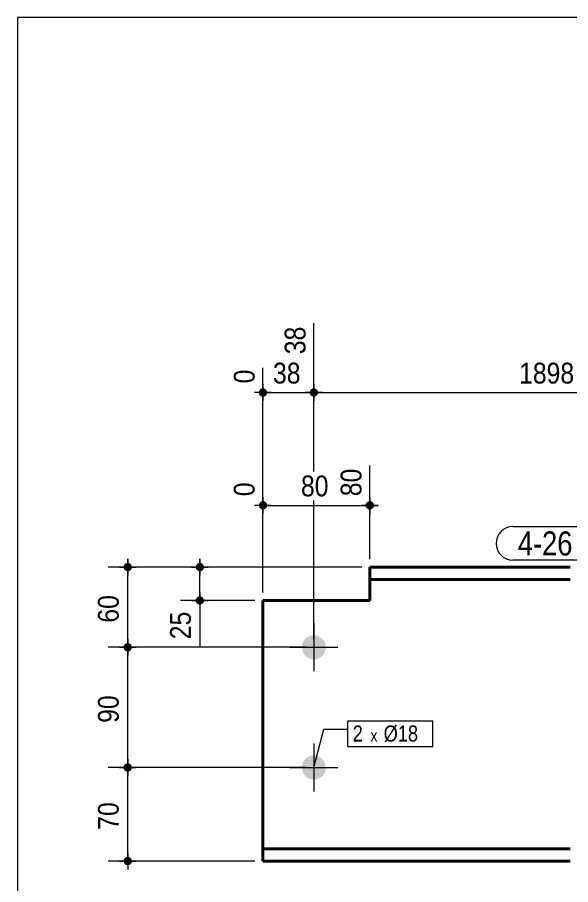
# Model space of a CAD drawing. Header units: millimetres. Extents: x 2 to 287, y 5 to 195.
# Drawn here: x 5 to 74, y 86.8 to 195 of the extents above; entities that cross this region are included whole.
import ezdxf

# ---------------------------------------------------------------- set-up
doc = ezdxf.new("R2010")
doc.units = ezdxf.units.MM
for name, color, linetype, lineweight in [('Boulon', 7, 'Continuous', 0), ('Cotation', 7, 'Continuous', 0), ('Désignation boulon', 3, 'Continuous', 0), ('Feuille dessin', 5, 'Continuous', 0), ('Piece', 2, 'Continuous', 0), ('Repère pièce', 3, 'Continuous', 0)]:
    doc.layers.add(name, color=color, linetype=linetype, lineweight=lineweight)
doc.styles.add('ARIAL', font='ARIAL.TTF')
doc.styles.add('COMIC_SANS_MS', font='COMIC.TTF')

# ---------------------------------------------------------------- blocks, each defined once
blk = doc.blocks.new('*A6')
at = {"layer": 'Boulon'}
for points in [[(40.49, 116.48), (40.49, 116.52), (40.49, 116.55), (40.5, 116.59), (40.5, 116.63), (40.51, 116.66), (40.51, 116.7), (40.52, 116.74), (40.53, 116.77), (40.53, 116.81), (40.54, 116.84), (40.55, 116.88), (40.57, 116.91), (40.58, 116.95), (40.59, 116.98), (40.6, 117.02), (40.62, 117.05), (40.63, 117.08), (40.65, 117.12), (40.67, 117.15), (40.68, 117.18), (40.7, 117.21), (40.72, 117.25), (40.74, 117.28), (40.76, 117.31), (40.78, 117.34), (40.81, 117.37), (40.83, 117.39), (40.85, 117.42), (40.88, 117.45), (40.9, 117.48), (40.93, 117.5), (40.96, 117.53), (40.98, 117.55), (41.01, 117.58), (41.04, 117.6), (41.07, 117.63), (41.1, 117.65), (41.13, 117.67), (41.16, 117.69), (41.19, 117.71), (41.22, 117.73), (41.25, 117.75), (41.28, 117.77), (41.32, 117.78), (41.35, 117.8), (41.38, 117.81), (41.42, 117.83), (41.45, 117.84), (41.48, 117.86), (41.52, 117.87), (41.55, 117.88), (41.59, 117.89), (41.63, 117.9), (41.66, 117.91), (41.7, 117.91), (41.73, 117.92), (41.77, 117.93), (41.81, 117.93), (41.84, 117.94), (41.88, 117.94), (41.92, 117.94), (41.95, 117.94), (41.99, 117.94), (42.03, 117.94), (42.06, 117.94), (42.1, 117.94), (42.14, 117.94), (42.17, 117.93), (42.21, 117.93), (42.25, 117.92), (42.28, 117.91), (42.32, 117.91), (42.35, 117.9), (42.39, 117.89), (42.42, 117.88), (42.46, 117.87), (42.49, 117.86), (42.53, 117.84), (42.56, 117.83), (42.6, 117.81), (42.63, 117.8), (42.66, 117.78), (42.7, 117.77), (42.73, 117.75), (42.76, 117.73), (42.79, 117.71), (42.82, 117.69), (42.85, 117.67), (42.88, 117.65), (42.91, 117.63), (42.94, 117.6), (42.97, 117.58), (43, 117.55), (43.02, 117.53), (43.05, 117.5), (43.08, 117.48), (43.1, 117.45), (43.13, 117.42), (43.15, 117.39), (43.17, 117.37), (43.19, 117.34), (43.22, 117.31), (43.24, 117.28), (43.26, 117.25), (43.28, 117.21), (43.29, 117.18), (43.31, 117.15), (43.33, 117.12), (43.35, 117.08), (43.36, 117.05), (43.38, 117.02), (43.39, 116.98), (43.4, 116.95), (43.41, 116.91), (43.42, 116.88), (43.44, 116.84), (43.44, 116.81), (43.45, 116.77), (43.46, 116.74), (43.47, 116.7), (43.47, 116.66), (43.48, 116.63), (43.48, 116.59), (43.49, 116.55), (43.49, 116.52), (43.49, 116.48), (43.49, 116.44), (43.49, 116.41), (43.49, 116.37), (43.49, 116.33), (43.48, 116.3), (43.48, 116.26), (43.47, 116.22), (43.47, 116.19), (43.46, 116.15), (43.45, 116.11), (43.44, 116.08), (43.44, 116.04), (43.42, 116.01), (43.41, 115.97), (43.4, 115.94), (43.39, 115.9), (43.38, 115.87), (43.36, 115.83), (43.35, 115.8), (43.33, 115.77), (43.31, 115.74), (43.29, 115.7), (43.28, 115.67), (43.26, 115.64), (43.24, 115.61), (43.22, 115.58), (43.19, 115.55), (43.17, 115.52), (43.15, 115.49), (43.13, 115.46), (43.1, 115.44), (43.08, 115.41), (43.05, 115.38), (43.02, 115.36), (43, 115.33), (42.97, 115.31), (42.94, 115.28), (42.91, 115.26), (42.88, 115.24), (42.85, 115.22), (42.82, 115.2), (42.79, 115.18), (42.76, 115.16), (42.73, 115.14), (42.7, 115.12), (42.66, 115.1), (42.63, 115.09), (42.6, 115.07), (42.56, 115.06), (42.53, 115.04), (42.49, 115.03), (42.46, 115.02), (42.42, 115.01), (42.39, 115), (42.35, 114.99), (42.32, 114.98), (42.28, 114.97), (42.25, 114.96), (42.21, 114.96), (42.17, 114.95), (42.14, 114.95), (42.1, 114.95), (42.06, 114.94), (42.03, 114.94), (41.99, 114.94), (41.95, 114.94), (41.92, 114.94), (41.88, 114.95), (41.84, 114.95), (41.81, 114.95), (41.77, 114.96), (41.73, 114.96), (41.7, 114.97), (41.66, 114.98), (41.63, 114.99), (41.59, 115), (41.55, 115.01), (41.52, 115.02), (41.48, 115.03), (41.45, 115.04), (41.42, 115.06), (41.38, 115.07), (41.35, 115.09), (41.32, 115.1), (41.28, 115.12), (41.25, 115.14), (41.22, 115.16), (41.19, 115.18), (41.16, 115.2), (41.13, 115.22), (41.1, 115.24), (41.07, 115.26), (41.04, 115.28), (41.01, 115.31), (40.98, 115.33), (40.96, 115.36), (40.93, 115.38), (40.9, 115.41), (40.88, 115.44), (40.85, 115.46), (40.83, 115.49), (40.81, 115.52), (40.78, 115.55), (40.76, 115.58), (40.74, 115.61), (40.72, 115.64), (40.7, 115.67), (40.68, 115.7), (40.67, 115.74), (40.65, 115.77), (40.63, 115.8), (40.62, 115.83), (40.6, 115.87), (40.59, 115.9), (40.58, 115.94), (40.57, 115.97), (40.55, 116.01), (40.54, 116.04), (40.53, 116.08), (40.53, 116.11), (40.52, 116.15), (40.51, 116.19), (40.51, 116.22), (40.5, 116.26), (40.5, 116.3), (40.49, 116.33), (40.49, 116.37), (40.49, 116.41), (40.49, 116.44)], [(40.49, 101.48), (40.49, 101.52), (40.49, 101.55), (40.5, 101.59), (40.5, 101.63), (40.51, 101.66), (40.51, 101.7), (40.52, 101.74), (40.53, 101.77), (40.53, 101.81), (40.54, 101.84), (40.55, 101.88), (40.57, 101.91), (40.58, 101.95), (40.59, 101.98), (40.6, 102.02), (40.62, 102.05), (40.63, 102.08), (40.65, 102.12), (40.67, 102.15), (40.68, 102.18), (40.7, 102.21), (40.72, 102.25), (40.74, 102.28), (40.76, 102.31), (40.78, 102.34), (40.81, 102.37), (40.83, 102.39), (40.85, 102.42), (40.88, 102.45), (40.9, 102.48), (40.93, 102.5), (40.96, 102.53), (40.98, 102.55), (41.01, 102.58), (41.04, 102.6), (41.07, 102.63), (41.1, 102.65), (41.13, 102.67), (41.16, 102.69), (41.19, 102.71), (41.22, 102.73), (41.25, 102.75), (41.28, 102.77), (41.32, 102.78), (41.35, 102.8), (41.38, 102.81), (41.42, 102.83), (41.45, 102.84), (41.48, 102.86), (41.52, 102.87), (41.55, 102.88), (41.59, 102.89), (41.63, 102.9), (41.66, 102.91), (41.7, 102.91), (41.73, 102.92), (41.77, 102.93), (41.81, 102.93), (41.84, 102.94), (41.88, 102.94), (41.92, 102.94), (41.95, 102.94), (41.99, 102.94), (42.03, 102.94), (42.06, 102.94), (42.1, 102.94), (42.14, 102.94), (42.17, 102.93), (42.21, 102.93), (42.25, 102.92), (42.28, 102.91), (42.32, 102.91), (42.35, 102.9), (42.39, 102.89), (42.42, 102.88), (42.46, 102.87), (42.49, 102.86), (42.53, 102.84), (42.56, 102.83), (42.6, 102.81), (42.63, 102.8), (42.66, 102.78), (42.7, 102.77), (42.73, 102.75), (42.76, 102.73), (42.79, 102.71), (42.82, 102.69), (42.85, 102.67), (42.88, 102.65), (42.91, 102.63), (42.94, 102.6), (42.97, 102.58), (43, 102.55), (43.02, 102.53), (43.05, 102.5), (43.08, 102.48), (43.1, 102.45), (43.13, 102.42), (43.15, 102.39), (43.17, 102.37), (43.19, 102.34), (43.22, 102.31), (43.24, 102.28), (43.26, 102.25), (43.28, 102.21), (43.29, 102.18), (43.31, 102.15), (43.33, 102.12), (43.35, 102.08), (43.36, 102.05), (43.38, 102.02), (43.39, 101.98), (43.4, 101.95), (43.41, 101.91), (43.42, 101.88), (43.44, 101.84), (43.44, 101.81), (43.45, 101.77), (43.46, 101.74), (43.47, 101.7), (43.47, 101.66), (43.48, 101.63), (43.48, 101.59), (43.49, 101.55), (43.49, 101.52), (43.49, 101.48), (43.49, 101.44), (43.49, 101.41), (43.49, 101.37), (43.49, 101.33), (43.48, 101.3), (43.48, 101.26), (43.47, 101.22), (43.47, 101.19), (43.46, 101.15), (43.45, 101.11), (43.44, 101.08), (43.44, 101.04), (43.42, 101.01), (43.41, 100.97), (43.4, 100.94), (43.39, 100.9), (43.38, 100.87), (43.36, 100.83), (43.35, 100.8), (43.33, 100.77), (43.31, 100.74), (43.29, 100.7), (43.28, 100.67), (43.26, 100.64), (43.24, 100.61), (43.22, 100.58), (43.19, 100.55), (43.17, 100.52), (43.15, 100.49), (43.13, 100.46), (43.1, 100.44), (43.08, 100.41), (43.05, 100.38), (43.02, 100.36), (43, 100.33), (42.97, 100.31), (42.94, 100.28), (42.91, 100.26), (42.88, 100.24), (42.85, 100.22), (42.82, 100.2), (42.79, 100.18), (42.76, 100.16), (42.73, 100.14), (42.7, 100.12), (42.66, 100.1), (42.63, 100.09), (42.6, 100.07), (42.56, 100.06), (42.53, 100.04), (42.49, 100.03), (42.46, 100.02), (42.42, 100.01), (42.39, 100), (42.35, 99.99), (42.32, 99.98), (42.28, 99.97), (42.25, 99.96), (42.21, 99.96), (42.17, 99.95), (42.14, 99.95), (42.1, 99.95), (42.06, 99.94), (42.03, 99.94), (41.99, 99.94), (41.95, 99.94), (41.92, 99.94), (41.88, 99.95), (41.84, 99.95), (41.81, 99.95), (41.77, 99.96), (41.73, 99.96), (41.7, 99.97), (41.66, 99.98), (41.63, 99.99), (41.59, 100), (41.55, 100.01), (41.52, 100.02), (41.48, 100.03), (41.45, 100.04), (41.42, 100.06), (41.38, 100.07), (41.35, 100.09), (41.32, 100.1), (41.28, 100.12), (41.25, 100.14), (41.22, 100.16), (41.19, 100.18), (41.16, 100.2), (41.13, 100.22), (41.1, 100.24), (41.07, 100.26), (41.04, 100.28), (41.01, 100.31), (40.98, 100.33), (40.96, 100.36), (40.93, 100.38), (40.9, 100.41), (40.88, 100.44), (40.85, 100.46), (40.83, 100.49), (40.81, 100.52), (40.78, 100.55), (40.76, 100.58), (40.74, 100.61), (40.72, 100.64), (40.7, 100.67), (40.68, 100.7), (40.67, 100.74), (40.65, 100.77), (40.63, 100.8), (40.62, 100.83), (40.6, 100.87), (40.59, 100.9), (40.58, 100.94), (40.57, 100.97), (40.55, 101.01), (40.54, 101.04), (40.53, 101.08), (40.53, 101.11), (40.52, 101.15), (40.51, 101.19), (40.51, 101.22), (40.5, 101.26), (40.5, 101.3), (40.49, 101.33), (40.49, 101.37), (40.49, 101.41), (40.49, 101.44)]]:
    blk.add_hatch(color=256, dxfattribs=at).paths.add_polyline_path(points, flags=17)
at = {"layer": 'Boulon', "linetype": 'Continuous', "lineweight": 0}
for p, q in [((41.99, 119.44), (41.99, 113.44)), ((38.99, 116.44), (44.99, 116.44)), ((41.99, 104.44), (41.99, 98.44)), ((38.99, 101.44), (44.99, 101.44))]:
    blk.add_line(p, q, dxfattribs=at)
blk = doc.blocks.new('*A7')
at = {"layer": 'Piece', "color": 2, "linetype": 'Continuous', "lineweight": 40}
for p, q in [((48.971855, 126.442755), (73.971855, 126.442755)), ((48.971855, 126.442755), (48.971855, 122.276088)), ((73.971855, 124.909422), (48.971855, 124.909422)), ((48.971855, 122.276088), (35.640907, 122.276088)), ((35.640907, 122.276088), (35.640907, 89.776088)), ((73.971855, 91.309422), (35.640907, 91.309422)), ((73.971855, 89.776088), (35.640907, 89.776088))]:
    blk.add_line(p, q, dxfattribs=at)
blk = doc.blocks.new('*A8')
at = {"layer": 'Feuille dessin', "linetype": 'Continuous', "lineweight": 0}
for p, q in [((282, 195), (5, 195)), ((5, 195), (5, 5))]:
    blk.add_line(p, q, dxfattribs=at)
blk = doc.blocks.new('*A13')
at = {"layer": 'Cotation'}
for points in [[(35.62, 133.62), (35.59, 133.62), (35.56, 133.62), (35.54, 133.63), (35.51, 133.63), (35.49, 133.64), (35.47, 133.65), (35.44, 133.66), (35.42, 133.67), (35.4, 133.68), (35.37, 133.69), (35.35, 133.71), (35.33, 133.72), (35.31, 133.74), (35.29, 133.75), (35.27, 133.77), (35.26, 133.79), (35.24, 133.81), (35.22, 133.83), (35.21, 133.85), (35.19, 133.87), (35.18, 133.89), (35.17, 133.92), (35.16, 133.94), (35.15, 133.96), (35.14, 133.99), (35.14, 134.01), (35.13, 134.04), (35.13, 134.06), (35.12, 134.09), (35.12, 134.11), (35.12, 134.14), (35.12, 134.16), (35.12, 134.19), (35.13, 134.21), (35.13, 134.24), (35.14, 134.26), (35.14, 134.29), (35.15, 134.31), (35.16, 134.34), (35.17, 134.36), (35.18, 134.38), (35.19, 134.41), (35.21, 134.43), (35.22, 134.45), (35.24, 134.47), (35.26, 134.49), (35.27, 134.51), (35.29, 134.52), (35.31, 134.54), (35.33, 134.56), (35.35, 134.57), (35.37, 134.58), (35.4, 134.6), (35.42, 134.61), (35.44, 134.62), (35.47, 134.63), (35.49, 134.64), (35.51, 134.64), (35.54, 134.65), (35.56, 134.65), (35.59, 134.66), (35.62, 134.66), (35.64, 134.66), (35.67, 134.66), (35.69, 134.66), (35.72, 134.65), (35.74, 134.65), (35.77, 134.64), (35.79, 134.64), (35.82, 134.63), (35.84, 134.62), (35.86, 134.61), (35.89, 134.6), (35.91, 134.58), (35.93, 134.57), (35.95, 134.56), (35.97, 134.54), (35.99, 134.52), (36.01, 134.51), (36.03, 134.49), (36.04, 134.47), (36.06, 134.45), (36.07, 134.43), (36.09, 134.41), (36.1, 134.38), (36.11, 134.36), (36.12, 134.34), (36.13, 134.31), (36.14, 134.29), (36.15, 134.26), (36.15, 134.24), (36.16, 134.21), (36.16, 134.19), (36.16, 134.16), (36.16, 134.14), (36.16, 134.11), (36.16, 134.09), (36.16, 134.06), (36.15, 134.04), (36.15, 134.01), (36.14, 133.99), (36.13, 133.96), (36.12, 133.94), (36.11, 133.92), (36.1, 133.89), (36.09, 133.87), (36.07, 133.85), (36.06, 133.83), (36.04, 133.81), (36.03, 133.79), (36.01, 133.77), (35.99, 133.75), (35.97, 133.74), (35.95, 133.72), (35.93, 133.71), (35.91, 133.69), (35.89, 133.68), (35.86, 133.67), (35.84, 133.66), (35.82, 133.65), (35.79, 133.64), (35.77, 133.63), (35.74, 133.63), (35.72, 133.62), (35.69, 133.62), (35.67, 133.62), (35.64, 133.62)], [(48.95, 133.62), (48.92, 133.62), (48.9, 133.62), (48.87, 133.63), (48.85, 133.63), (48.82, 133.64), (48.8, 133.65), (48.77, 133.66), (48.75, 133.67), (48.73, 133.68), (48.7, 133.69), (48.68, 133.71), (48.66, 133.72), (48.64, 133.74), (48.62, 133.75), (48.6, 133.77), (48.59, 133.79), (48.57, 133.81), (48.55, 133.83), (48.54, 133.85), (48.53, 133.87), (48.51, 133.89), (48.5, 133.92), (48.49, 133.94), (48.48, 133.96), (48.47, 133.99), (48.47, 134.01), (48.46, 134.04), (48.46, 134.06), (48.45, 134.09), (48.45, 134.11), (48.45, 134.14), (48.45, 134.16), (48.45, 134.19), (48.46, 134.21), (48.46, 134.24), (48.47, 134.26), (48.47, 134.29), (48.48, 134.31), (48.49, 134.34), (48.5, 134.36), (48.51, 134.38), (48.53, 134.41), (48.54, 134.43), (48.55, 134.45), (48.57, 134.47), (48.59, 134.49), (48.6, 134.51), (48.62, 134.52), (48.64, 134.54), (48.66, 134.56), (48.68, 134.57), (48.7, 134.58), (48.73, 134.6), (48.75, 134.61), (48.77, 134.62), (48.8, 134.63), (48.82, 134.64), (48.85, 134.64), (48.87, 134.65), (48.9, 134.65), (48.92, 134.66), (48.95, 134.66), (48.97, 134.66), (49, 134.66), (49.02, 134.66), (49.05, 134.65), (49.07, 134.65), (49.1, 134.64), (49.12, 134.64), (49.15, 134.63), (49.17, 134.62), (49.19, 134.61), (49.22, 134.6), (49.24, 134.58), (49.26, 134.57), (49.28, 134.56), (49.3, 134.54), (49.32, 134.52), (49.34, 134.51), (49.36, 134.49), (49.37, 134.47), (49.39, 134.45), (49.4, 134.43), (49.42, 134.41), (49.43, 134.38), (49.44, 134.36), (49.45, 134.34), (49.46, 134.31), (49.47, 134.29), (49.48, 134.26), (49.48, 134.24), (49.49, 134.21), (49.49, 134.19), (49.49, 134.16), (49.49, 134.14), (49.49, 134.11), (49.49, 134.09), (49.49, 134.06), (49.48, 134.04), (49.48, 134.01), (49.47, 133.99), (49.46, 133.96), (49.45, 133.94), (49.44, 133.92), (49.43, 133.89), (49.42, 133.87), (49.4, 133.85), (49.39, 133.83), (49.37, 133.81), (49.36, 133.79), (49.34, 133.77), (49.32, 133.75), (49.3, 133.74), (49.28, 133.72), (49.26, 133.71), (49.24, 133.69), (49.22, 133.68), (49.19, 133.67), (49.17, 133.66), (49.15, 133.65), (49.12, 133.64), (49.1, 133.63), (49.07, 133.63), (49.05, 133.62), (49.02, 133.62), (49, 133.62), (48.97, 133.62)]]:
    blk.add_hatch(color=256, dxfattribs=at).paths.add_polyline_path(points, flags=17)
at = {"layer": 'Cotation', "linetype": 'Continuous', "lineweight": 0}
for p, q in [((48.97, 127.44), (48.97, 139.13)), ((35.64, 123.28), (35.64, 137.21)), ((36.68, 134.14), (34.6, 134.14)), ((35.64, 134.14), (34.6, 134.14)), ((35.64, 135.18), (35.64, 133.1)), ((35.64, 134.14), (48.97, 134.14)), ((50.01, 134.14), (47.93, 134.14)), ((48.97, 135.18), (48.97, 133.1)), ((48.97, 134.14), (50.01, 134.14))]:
    blk.add_line(p, q, dxfattribs=at)
at = {"layer": 'Cotation'}
for p in [(35.64, 134.14), (48.97, 134.14)]:
    blk.add_point(p, dxfattribs=at)
at = {"layer": 'Cotation', "style": 'ARIAL', "width": 0.85}
for s, p in [('80', (47.93, 135.28)), ('0', (34.6, 135.28))]:
    blk.add_text(s, height=2.6, rotation=90.0002, dxfattribs=at).set_placement(p)
blk.add_text('80', height=2.6, dxfattribs=at).set_placement((40.38, 135.26))
blk = doc.blocks.new('*A15')
at = {"layer": 'Cotation'}
for points in [[(35.62, 147.69), (35.59, 147.69), (35.56, 147.7), (35.54, 147.7), (35.51, 147.71), (35.49, 147.71), (35.47, 147.72), (35.44, 147.73), (35.42, 147.74), (35.4, 147.75), (35.37, 147.77), (35.35, 147.78), (35.33, 147.79), (35.31, 147.81), (35.29, 147.83), (35.27, 147.84), (35.26, 147.86), (35.24, 147.88), (35.22, 147.9), (35.21, 147.92), (35.19, 147.94), (35.18, 147.97), (35.17, 147.99), (35.16, 148.01), (35.15, 148.04), (35.14, 148.06), (35.14, 148.09), (35.13, 148.11), (35.13, 148.14), (35.12, 148.16), (35.12, 148.19), (35.12, 148.21), (35.12, 148.24), (35.12, 148.26), (35.13, 148.29), (35.13, 148.31), (35.14, 148.34), (35.14, 148.36), (35.15, 148.39), (35.16, 148.41), (35.17, 148.43), (35.18, 148.46), (35.19, 148.48), (35.21, 148.5), (35.22, 148.52), (35.24, 148.54), (35.26, 148.56), (35.27, 148.58), (35.29, 148.6), (35.31, 148.61), (35.33, 148.63), (35.35, 148.64), (35.37, 148.66), (35.4, 148.67), (35.42, 148.68), (35.44, 148.69), (35.47, 148.7), (35.49, 148.71), (35.51, 148.72), (35.54, 148.72), (35.56, 148.73), (35.59, 148.73), (35.62, 148.73), (35.64, 148.73), (35.67, 148.73), (35.69, 148.73), (35.72, 148.73), (35.74, 148.72), (35.77, 148.72), (35.79, 148.71), (35.82, 148.7), (35.84, 148.69), (35.86, 148.68), (35.89, 148.67), (35.91, 148.66), (35.93, 148.64), (35.95, 148.63), (35.97, 148.61), (35.99, 148.6), (36.01, 148.58), (36.03, 148.56), (36.04, 148.54), (36.06, 148.52), (36.07, 148.5), (36.09, 148.48), (36.1, 148.46), (36.11, 148.43), (36.12, 148.41), (36.13, 148.39), (36.14, 148.36), (36.15, 148.34), (36.15, 148.31), (36.16, 148.29), (36.16, 148.26), (36.16, 148.24), (36.16, 148.21), (36.16, 148.19), (36.16, 148.16), (36.16, 148.14), (36.15, 148.11), (36.15, 148.09), (36.14, 148.06), (36.13, 148.04), (36.12, 148.01), (36.11, 147.99), (36.1, 147.97), (36.09, 147.94), (36.07, 147.92), (36.06, 147.9), (36.04, 147.88), (36.03, 147.86), (36.01, 147.84), (35.99, 147.83), (35.97, 147.81), (35.95, 147.79), (35.93, 147.78), (35.91, 147.77), (35.89, 147.75), (35.86, 147.74), (35.84, 147.73), (35.82, 147.72), (35.79, 147.71), (35.77, 147.71), (35.74, 147.7), (35.72, 147.7), (35.69, 147.69), (35.67, 147.69), (35.64, 147.69)], [(41.96, 147.69), (41.94, 147.69), (41.91, 147.7), (41.89, 147.7), (41.86, 147.71), (41.84, 147.71), (41.81, 147.72), (41.79, 147.73), (41.77, 147.74), (41.74, 147.75), (41.72, 147.77), (41.7, 147.78), (41.68, 147.79), (41.66, 147.81), (41.64, 147.83), (41.62, 147.84), (41.6, 147.86), (41.59, 147.88), (41.57, 147.9), (41.56, 147.92), (41.54, 147.94), (41.53, 147.97), (41.52, 147.99), (41.51, 148.01), (41.5, 148.04), (41.49, 148.06), (41.49, 148.09), (41.48, 148.11), (41.48, 148.14), (41.47, 148.16), (41.47, 148.19), (41.47, 148.21), (41.47, 148.24), (41.47, 148.26), (41.48, 148.29), (41.48, 148.31), (41.49, 148.34), (41.49, 148.36), (41.5, 148.39), (41.51, 148.41), (41.52, 148.43), (41.53, 148.46), (41.54, 148.48), (41.56, 148.5), (41.57, 148.52), (41.59, 148.54), (41.6, 148.56), (41.62, 148.58), (41.64, 148.6), (41.66, 148.61), (41.68, 148.63), (41.7, 148.64), (41.72, 148.66), (41.74, 148.67), (41.77, 148.68), (41.79, 148.69), (41.81, 148.7), (41.84, 148.71), (41.86, 148.72), (41.89, 148.72), (41.91, 148.73), (41.94, 148.73), (41.96, 148.73), (41.99, 148.73), (42.01, 148.73), (42.04, 148.73), (42.07, 148.73), (42.09, 148.72), (42.12, 148.72), (42.14, 148.71), (42.16, 148.7), (42.19, 148.69), (42.21, 148.68), (42.23, 148.67), (42.26, 148.66), (42.28, 148.64), (42.3, 148.63), (42.32, 148.61), (42.34, 148.6), (42.36, 148.58), (42.37, 148.56), (42.39, 148.54), (42.41, 148.52), (42.42, 148.5), (42.44, 148.48), (42.45, 148.46), (42.46, 148.43), (42.47, 148.41), (42.48, 148.39), (42.49, 148.36), (42.49, 148.34), (42.5, 148.31), (42.5, 148.29), (42.51, 148.26), (42.51, 148.24), (42.51, 148.21), (42.51, 148.19), (42.51, 148.16), (42.5, 148.14), (42.5, 148.11), (42.49, 148.09), (42.49, 148.06), (42.48, 148.04), (42.47, 148.01), (42.46, 147.99), (42.45, 147.97), (42.44, 147.94), (42.42, 147.92), (42.41, 147.9), (42.39, 147.88), (42.37, 147.86), (42.36, 147.84), (42.34, 147.83), (42.32, 147.81), (42.3, 147.79), (42.28, 147.78), (42.26, 147.77), (42.23, 147.75), (42.21, 147.74), (42.19, 147.73), (42.16, 147.72), (42.14, 147.71), (42.12, 147.71), (42.09, 147.7), (42.07, 147.7), (42.04, 147.69), (42.01, 147.69), (41.99, 147.69)]]:
    blk.add_hatch(color=256, dxfattribs=at).paths.add_polyline_path(points, flags=17)
at = {"layer": 'Cotation', "linetype": 'Continuous', "lineweight": 0}
for p, q in [((41.99, 138.38), (41.99, 156.85)), ((35.64, 123.28), (35.64, 151.28)), ((36.68, 148.21), (34.6, 148.21)), ((35.64, 148.21), (34.6, 148.21)), ((35.64, 149.25), (35.64, 147.17)), ((35.64, 148.21), (41.99, 148.21)), ((43.03, 148.21), (40.95, 148.21)), ((41.99, 149.25), (41.99, 147.17)), ((41.99, 148.21), (43.03, 148.21)), ((41.99, 117.44), (41.99, 134.74))]:
    blk.add_line(p, q, dxfattribs=at)
at = {"layer": 'Cotation'}
for p in [(35.64, 148.21), (41.99, 148.21)]:
    blk.add_point(p, dxfattribs=at)
at = {"layer": 'Cotation', "style": 'ARIAL', "width": 0.85}
for s, p in [('38', (40.95, 152.99)), ('0', (34.6, 149.35))]:
    blk.add_text(s, height=2.6, rotation=90.0002, dxfattribs=at).set_placement(p)
blk.add_text('38', height=2.6, dxfattribs=at).set_placement((36.89, 149.33))
blk = doc.blocks.new('*A16')
at = {"layer": 'Cotation'}
for points in [[(41.96, 147.69), (41.94, 147.69), (41.91, 147.7), (41.89, 147.7), (41.86, 147.71), (41.84, 147.71), (41.81, 147.72), (41.79, 147.73), (41.77, 147.74), (41.74, 147.75), (41.72, 147.77), (41.7, 147.78), (41.68, 147.79), (41.66, 147.81), (41.64, 147.83), (41.62, 147.84), (41.6, 147.86), (41.59, 147.88), (41.57, 147.9), (41.56, 147.92), (41.54, 147.94), (41.53, 147.97), (41.52, 147.99), (41.51, 148.01), (41.5, 148.04), (41.49, 148.06), (41.49, 148.09), (41.48, 148.11), (41.48, 148.14), (41.47, 148.16), (41.47, 148.19), (41.47, 148.21), (41.47, 148.24), (41.47, 148.26), (41.48, 148.29), (41.48, 148.31), (41.49, 148.34), (41.49, 148.36), (41.5, 148.39), (41.51, 148.41), (41.52, 148.43), (41.53, 148.46), (41.54, 148.48), (41.56, 148.5), (41.57, 148.52), (41.59, 148.54), (41.6, 148.56), (41.62, 148.58), (41.64, 148.6), (41.66, 148.61), (41.68, 148.63), (41.7, 148.64), (41.72, 148.66), (41.74, 148.67), (41.77, 148.68), (41.79, 148.69), (41.81, 148.7), (41.84, 148.71), (41.86, 148.72), (41.89, 148.72), (41.91, 148.73), (41.94, 148.73), (41.96, 148.73), (41.99, 148.73), (42.01, 148.73), (42.04, 148.73), (42.07, 148.73), (42.09, 148.72), (42.12, 148.72), (42.14, 148.71), (42.16, 148.7), (42.19, 148.69), (42.21, 148.68), (42.23, 148.67), (42.26, 148.66), (42.28, 148.64), (42.3, 148.63), (42.32, 148.61), (42.34, 148.6), (42.36, 148.58), (42.37, 148.56), (42.39, 148.54), (42.41, 148.52), (42.42, 148.5), (42.44, 148.48), (42.45, 148.46), (42.46, 148.43), (42.47, 148.41), (42.48, 148.39), (42.49, 148.36), (42.49, 148.34), (42.5, 148.31), (42.5, 148.29), (42.51, 148.26), (42.51, 148.24), (42.51, 148.21), (42.51, 148.19), (42.51, 148.16), (42.5, 148.14), (42.5, 148.11), (42.49, 148.09), (42.49, 148.06), (42.48, 148.04), (42.47, 148.01), (42.46, 147.99), (42.45, 147.97), (42.44, 147.94), (42.42, 147.92), (42.41, 147.9), (42.39, 147.88), (42.37, 147.86), (42.36, 147.84), (42.34, 147.83), (42.32, 147.81), (42.3, 147.79), (42.28, 147.78), (42.26, 147.77), (42.23, 147.75), (42.21, 147.74), (42.19, 147.73), (42.16, 147.72), (42.14, 147.71), (42.12, 147.71), (42.09, 147.7), (42.07, 147.7), (42.04, 147.69), (42.01, 147.69), (41.99, 147.69)], [(100.87, 147.69), (100.85, 147.69), (100.82, 147.7), (100.8, 147.7), (100.77, 147.71), (100.75, 147.71), (100.72, 147.72), (100.7, 147.73), (100.68, 147.74), (100.66, 147.75), (100.63, 147.77), (100.61, 147.78), (100.59, 147.79), (100.57, 147.81), (100.55, 147.83), (100.53, 147.84), (100.51, 147.86), (100.5, 147.88), (100.48, 147.9), (100.47, 147.92), (100.45, 147.94), (100.44, 147.97), (100.43, 147.99), (100.42, 148.01), (100.41, 148.04), (100.4, 148.06), (100.4, 148.09), (100.39, 148.11), (100.39, 148.14), (100.38, 148.16), (100.38, 148.19), (100.38, 148.21), (100.38, 148.24), (100.38, 148.26), (100.39, 148.29), (100.39, 148.31), (100.4, 148.34), (100.4, 148.36), (100.41, 148.39), (100.42, 148.41), (100.43, 148.43), (100.44, 148.46), (100.45, 148.48), (100.47, 148.5), (100.48, 148.52), (100.5, 148.54), (100.51, 148.56), (100.53, 148.58), (100.55, 148.6), (100.57, 148.61), (100.59, 148.63), (100.61, 148.64), (100.63, 148.66), (100.66, 148.67), (100.68, 148.68), (100.7, 148.69), (100.72, 148.7), (100.75, 148.71), (100.77, 148.72), (100.8, 148.72), (100.82, 148.73), (100.85, 148.73), (100.87, 148.73), (100.9, 148.73), (100.93, 148.73), (100.95, 148.73), (100.98, 148.73), (101, 148.72), (101.03, 148.72), (101.05, 148.71), (101.08, 148.7), (101.1, 148.69), (101.12, 148.68), (101.15, 148.67), (101.17, 148.66), (101.19, 148.64), (101.21, 148.63), (101.23, 148.61), (101.25, 148.6), (101.27, 148.58), (101.29, 148.56), (101.3, 148.54), (101.32, 148.52), (101.33, 148.5), (101.35, 148.48), (101.36, 148.46), (101.37, 148.43), (101.38, 148.41), (101.39, 148.39), (101.4, 148.36), (101.4, 148.34), (101.41, 148.31), (101.41, 148.29), (101.42, 148.26), (101.42, 148.24), (101.42, 148.21), (101.42, 148.19), (101.42, 148.16), (101.41, 148.14), (101.41, 148.11), (101.4, 148.09), (101.4, 148.06), (101.39, 148.04), (101.38, 148.01), (101.37, 147.99), (101.36, 147.97), (101.35, 147.94), (101.33, 147.92), (101.32, 147.9), (101.3, 147.88), (101.29, 147.86), (101.27, 147.84), (101.25, 147.83), (101.23, 147.81), (101.21, 147.79), (101.19, 147.78), (101.17, 147.77), (101.15, 147.75), (101.12, 147.74), (101.1, 147.73), (101.08, 147.72), (101.05, 147.71), (101.03, 147.71), (101, 147.7), (100.98, 147.7), (100.95, 147.69), (100.93, 147.69), (100.9, 147.69)]]:
    blk.add_hatch(color=256, dxfattribs=at).paths.add_polyline_path(points, flags=17)
at = {"layer": 'Cotation', "linetype": 'Continuous', "lineweight": 0}
for p, q in [((41.99, 138.38), (41.99, 156.85)), ((100.9, 119.11), (100.9, 157.07)), ((43.03, 148.21), (40.95, 148.21)), ((41.99, 148.21), (40.95, 148.21)), ((41.99, 149.25), (41.99, 147.17)), ((41.99, 148.21), (100.9, 148.21)), ((101.94, 148.21), (99.86, 148.21)), ((100.9, 149.25), (100.9, 147.17)), ((100.9, 148.21), (101.94, 148.21)), ((41.99, 117.44), (41.99, 134.74))]:
    blk.add_line(p, q, dxfattribs=at)
at = {"layer": 'Cotation'}
for p in [(41.99, 148.21), (100.9, 148.21)]:
    blk.add_point(p, dxfattribs=at)
at = {"layer": 'Cotation', "style": 'ARIAL', "width": 0.85}
blk.add_text('1936', height=2.6, rotation=90.0002, dxfattribs=at).set_placement((99.86, 149.35))
blk.add_text('1898', height=2.6, dxfattribs=at).set_placement((67.59, 149.33))
blk = doc.blocks.new('*A22')
at = {"layer": 'Cotation'}
for points in [[(27.74, 125.92), (27.71, 125.93), (27.69, 125.93), (27.66, 125.93), (27.64, 125.94), (27.61, 125.95), (27.59, 125.95), (27.57, 125.96), (27.54, 125.97), (27.52, 125.98), (27.5, 126), (27.48, 126.01), (27.46, 126.03), (27.44, 126.04), (27.42, 126.06), (27.4, 126.08), (27.38, 126.09), (27.36, 126.11), (27.35, 126.13), (27.33, 126.15), (27.32, 126.18), (27.31, 126.2), (27.3, 126.22), (27.28, 126.24), (27.28, 126.27), (27.27, 126.29), (27.26, 126.32), (27.26, 126.34), (27.25, 126.37), (27.25, 126.39), (27.25, 126.42), (27.25, 126.44), (27.25, 126.47), (27.25, 126.49), (27.25, 126.52), (27.26, 126.54), (27.26, 126.57), (27.27, 126.59), (27.28, 126.62), (27.28, 126.64), (27.3, 126.67), (27.31, 126.69), (27.32, 126.71), (27.33, 126.73), (27.35, 126.75), (27.36, 126.77), (27.38, 126.79), (27.4, 126.81), (27.42, 126.83), (27.44, 126.84), (27.46, 126.86), (27.48, 126.88), (27.5, 126.89), (27.52, 126.9), (27.54, 126.91), (27.57, 126.92), (27.59, 126.93), (27.61, 126.94), (27.64, 126.95), (27.66, 126.95), (27.69, 126.96), (27.71, 126.96), (27.74, 126.96), (27.77, 126.96), (27.79, 126.96), (27.82, 126.96), (27.84, 126.96), (27.87, 126.95), (27.89, 126.95), (27.92, 126.94), (27.94, 126.93), (27.96, 126.92), (27.99, 126.91), (28.01, 126.9), (28.03, 126.89), (28.05, 126.88), (28.08, 126.86), (28.1, 126.84), (28.11, 126.83), (28.13, 126.81), (28.15, 126.79), (28.17, 126.77), (28.18, 126.75), (28.2, 126.73), (28.21, 126.71), (28.22, 126.69), (28.24, 126.67), (28.25, 126.64), (28.25, 126.62), (28.26, 126.59), (28.27, 126.57), (28.28, 126.54), (28.28, 126.52), (28.28, 126.49), (28.28, 126.47), (28.29, 126.44), (28.28, 126.42), (28.28, 126.39), (28.28, 126.37), (28.28, 126.34), (28.27, 126.32), (28.26, 126.29), (28.25, 126.27), (28.25, 126.24), (28.24, 126.22), (28.22, 126.2), (28.21, 126.18), (28.2, 126.15), (28.18, 126.13), (28.17, 126.11), (28.15, 126.09), (28.13, 126.08), (28.11, 126.06), (28.1, 126.04), (28.08, 126.03), (28.05, 126.01), (28.03, 126), (28.01, 125.98), (27.99, 125.97), (27.96, 125.96), (27.94, 125.95), (27.92, 125.95), (27.89, 125.94), (27.87, 125.93), (27.84, 125.93), (27.82, 125.93), (27.79, 125.92), (27.77, 125.92)], [(27.74, 121.76), (27.71, 121.76), (27.69, 121.76), (27.66, 121.77), (27.64, 121.77), (27.61, 121.78), (27.59, 121.79), (27.57, 121.8), (27.54, 121.81), (27.52, 121.82), (27.5, 121.83), (27.48, 121.84), (27.46, 121.86), (27.44, 121.87), (27.42, 121.89), (27.4, 121.91), (27.38, 121.93), (27.36, 121.95), (27.35, 121.97), (27.33, 121.99), (27.32, 122.01), (27.31, 122.03), (27.3, 122.05), (27.28, 122.08), (27.28, 122.1), (27.27, 122.13), (27.26, 122.15), (27.26, 122.17), (27.25, 122.2), (27.25, 122.23), (27.25, 122.25), (27.25, 122.28), (27.25, 122.3), (27.25, 122.33), (27.25, 122.35), (27.26, 122.38), (27.26, 122.4), (27.27, 122.43), (27.28, 122.45), (27.28, 122.48), (27.3, 122.5), (27.31, 122.52), (27.32, 122.54), (27.33, 122.56), (27.35, 122.59), (27.36, 122.61), (27.38, 122.63), (27.4, 122.64), (27.42, 122.66), (27.44, 122.68), (27.46, 122.69), (27.48, 122.71), (27.5, 122.72), (27.52, 122.73), (27.54, 122.75), (27.57, 122.76), (27.59, 122.77), (27.61, 122.77), (27.64, 122.78), (27.66, 122.79), (27.69, 122.79), (27.71, 122.79), (27.74, 122.8), (27.77, 122.8), (27.79, 122.8), (27.82, 122.79), (27.84, 122.79), (27.87, 122.79), (27.89, 122.78), (27.92, 122.77), (27.94, 122.77), (27.96, 122.76), (27.99, 122.75), (28.01, 122.73), (28.03, 122.72), (28.05, 122.71), (28.08, 122.69), (28.1, 122.68), (28.11, 122.66), (28.13, 122.64), (28.15, 122.63), (28.17, 122.61), (28.18, 122.59), (28.2, 122.56), (28.21, 122.54), (28.22, 122.52), (28.24, 122.5), (28.25, 122.48), (28.25, 122.45), (28.26, 122.43), (28.27, 122.4), (28.28, 122.38), (28.28, 122.35), (28.28, 122.33), (28.28, 122.3), (28.29, 122.28), (28.28, 122.25), (28.28, 122.23), (28.28, 122.2), (28.28, 122.17), (28.27, 122.15), (28.26, 122.13), (28.25, 122.1), (28.25, 122.08), (28.24, 122.05), (28.22, 122.03), (28.21, 122.01), (28.2, 121.99), (28.18, 121.97), (28.17, 121.95), (28.15, 121.93), (28.13, 121.91), (28.11, 121.89), (28.1, 121.87), (28.08, 121.86), (28.05, 121.84), (28.03, 121.83), (28.01, 121.82), (27.99, 121.81), (27.96, 121.8), (27.94, 121.79), (27.92, 121.78), (27.89, 121.77), (27.87, 121.77), (27.84, 121.76), (27.82, 121.76), (27.79, 121.76), (27.77, 121.76)]]:
    blk.add_hatch(color=256, dxfattribs=at).paths.add_polyline_path(points, flags=17)
at = {"layer": 'Cotation', "linetype": 'Continuous', "lineweight": 0}
for p, q in [((27.77, 127.48), (27.77, 125.4)), ((27.77, 126.44), (27.77, 127.48)), ((47.97, 126.44), (25.35, 126.44)), ((26.73, 126.44), (28.81, 126.44)), ((27.77, 122.28), (27.77, 126.44)), ((27.77, 123.32), (27.77, 121.24)), ((34.64, 122.28), (25.35, 122.28)), ((26.73, 122.28), (28.81, 122.28)), ((27.77, 122.28), (27.77, 116.47)), ((27.77, 122.28), (27.77, 116.47))]:
    blk.add_line(p, q, dxfattribs=at)
at = {"layer": 'Cotation'}
for p in [(27.77, 126.44), (27.77, 122.28)]:
    blk.add_point(p, dxfattribs=at)
at = {"layer": 'Cotation', "style": 'ARIAL', "width": 0.85}
blk.add_text('25', height=2.6, rotation=90.0002, dxfattribs=at).set_placement((26.65, 117.44))
blk = doc.blocks.new('*A24')
at = {"layer": 'Cotation'}
for points in [[(18.74, 100.92), (18.72, 100.93), (18.69, 100.93), (18.67, 100.93), (18.64, 100.94), (18.62, 100.95), (18.59, 100.95), (18.57, 100.96), (18.55, 100.97), (18.52, 100.98), (18.5, 101), (18.48, 101.01), (18.46, 101.03), (18.44, 101.04), (18.42, 101.06), (18.4, 101.08), (18.38, 101.09), (18.37, 101.11), (18.35, 101.13), (18.34, 101.15), (18.32, 101.18), (18.31, 101.2), (18.3, 101.22), (18.29, 101.24), (18.28, 101.27), (18.27, 101.29), (18.27, 101.32), (18.26, 101.34), (18.26, 101.37), (18.25, 101.39), (18.25, 101.42), (18.25, 101.44), (18.25, 101.47), (18.25, 101.49), (18.26, 101.52), (18.26, 101.54), (18.27, 101.57), (18.27, 101.59), (18.28, 101.62), (18.29, 101.64), (18.3, 101.67), (18.31, 101.69), (18.32, 101.71), (18.34, 101.73), (18.35, 101.75), (18.37, 101.77), (18.38, 101.79), (18.4, 101.81), (18.42, 101.83), (18.44, 101.84), (18.46, 101.86), (18.48, 101.88), (18.5, 101.89), (18.52, 101.9), (18.55, 101.91), (18.57, 101.92), (18.59, 101.93), (18.62, 101.94), (18.64, 101.95), (18.67, 101.95), (18.69, 101.96), (18.72, 101.96), (18.74, 101.96), (18.77, 101.96), (18.8, 101.96), (18.82, 101.96), (18.85, 101.96), (18.87, 101.95), (18.9, 101.95), (18.92, 101.94), (18.95, 101.93), (18.97, 101.92), (18.99, 101.91), (19.01, 101.9), (19.04, 101.89), (19.06, 101.88), (19.08, 101.86), (19.1, 101.84), (19.12, 101.83), (19.14, 101.81), (19.16, 101.79), (19.17, 101.77), (19.19, 101.75), (19.2, 101.73), (19.22, 101.71), (19.23, 101.69), (19.24, 101.67), (19.25, 101.64), (19.26, 101.62), (19.27, 101.59), (19.27, 101.57), (19.28, 101.54), (19.28, 101.52), (19.29, 101.49), (19.29, 101.47), (19.29, 101.44), (19.29, 101.42), (19.29, 101.39), (19.28, 101.37), (19.28, 101.34), (19.27, 101.32), (19.27, 101.29), (19.26, 101.27), (19.25, 101.24), (19.24, 101.22), (19.23, 101.2), (19.22, 101.18), (19.2, 101.15), (19.19, 101.13), (19.17, 101.11), (19.16, 101.09), (19.14, 101.08), (19.12, 101.06), (19.1, 101.04), (19.08, 101.03), (19.06, 101.01), (19.04, 101), (19.01, 100.98), (18.99, 100.97), (18.97, 100.96), (18.95, 100.95), (18.92, 100.95), (18.9, 100.94), (18.87, 100.93), (18.85, 100.93), (18.82, 100.93), (18.8, 100.92), (18.77, 100.92)], [(18.74, 89.26), (18.72, 89.26), (18.69, 89.26), (18.67, 89.27), (18.64, 89.27), (18.62, 89.28), (18.59, 89.29), (18.57, 89.3), (18.55, 89.31), (18.52, 89.32), (18.5, 89.33), (18.48, 89.34), (18.46, 89.36), (18.44, 89.37), (18.42, 89.39), (18.4, 89.41), (18.38, 89.43), (18.37, 89.45), (18.35, 89.47), (18.34, 89.49), (18.32, 89.51), (18.31, 89.53), (18.3, 89.55), (18.29, 89.58), (18.28, 89.6), (18.27, 89.63), (18.27, 89.65), (18.26, 89.67), (18.26, 89.7), (18.25, 89.73), (18.25, 89.75), (18.25, 89.78), (18.25, 89.8), (18.25, 89.83), (18.26, 89.85), (18.26, 89.88), (18.27, 89.9), (18.27, 89.93), (18.28, 89.95), (18.29, 89.98), (18.3, 90), (18.31, 90.02), (18.32, 90.04), (18.34, 90.06), (18.35, 90.09), (18.37, 90.11), (18.38, 90.13), (18.4, 90.14), (18.42, 90.16), (18.44, 90.18), (18.46, 90.19), (18.48, 90.21), (18.5, 90.22), (18.52, 90.23), (18.55, 90.25), (18.57, 90.26), (18.59, 90.27), (18.62, 90.27), (18.64, 90.28), (18.67, 90.29), (18.69, 90.29), (18.72, 90.29), (18.74, 90.3), (18.77, 90.3), (18.8, 90.3), (18.82, 90.29), (18.85, 90.29), (18.87, 90.29), (18.9, 90.28), (18.92, 90.27), (18.95, 90.27), (18.97, 90.26), (18.99, 90.25), (19.01, 90.23), (19.04, 90.22), (19.06, 90.21), (19.08, 90.19), (19.1, 90.18), (19.12, 90.16), (19.14, 90.14), (19.16, 90.13), (19.17, 90.11), (19.19, 90.09), (19.2, 90.06), (19.22, 90.04), (19.23, 90.02), (19.24, 90), (19.25, 89.98), (19.26, 89.95), (19.27, 89.93), (19.27, 89.9), (19.28, 89.88), (19.28, 89.85), (19.29, 89.83), (19.29, 89.8), (19.29, 89.78), (19.29, 89.75), (19.29, 89.73), (19.28, 89.7), (19.28, 89.67), (19.27, 89.65), (19.27, 89.63), (19.26, 89.6), (19.25, 89.58), (19.24, 89.55), (19.23, 89.53), (19.22, 89.51), (19.2, 89.49), (19.19, 89.47), (19.17, 89.45), (19.16, 89.43), (19.14, 89.41), (19.12, 89.39), (19.1, 89.37), (19.08, 89.36), (19.06, 89.34), (19.04, 89.33), (19.01, 89.32), (18.99, 89.31), (18.97, 89.3), (18.95, 89.29), (18.92, 89.28), (18.9, 89.27), (18.87, 89.27), (18.85, 89.26), (18.82, 89.26), (18.8, 89.26), (18.77, 89.26)]]:
    blk.add_hatch(color=256, dxfattribs=at).paths.add_polyline_path(points, flags=17)
at = {"layer": 'Cotation', "linetype": 'Continuous', "lineweight": 0}
for p, q in [((18.77, 102.48), (18.77, 100.4)), ((18.77, 101.44), (18.77, 102.48)), ((40.99, 101.44), (16.35, 101.44)), ((17.73, 101.44), (19.81, 101.44)), ((18.77, 89.78), (18.77, 101.44)), ((34.64, 89.78), (16.35, 89.78)), ((17.73, 89.78), (19.81, 89.78)), ((18.77, 90.82), (18.77, 88.74)), ((18.77, 89.78), (18.77, 88.74))]:
    blk.add_line(p, q, dxfattribs=at)
at = {"layer": 'Cotation'}
for p in [(18.77, 101.44), (18.77, 89.78)]:
    blk.add_point(p, dxfattribs=at)
at = {"layer": 'Cotation', "style": 'ARIAL', "width": 0.85}
blk.add_text('70', height=2.6, rotation=90.0002, dxfattribs=at).set_placement((17.65, 93.68))
blk = doc.blocks.new('*A25')
at = {"layer": 'Cotation'}
for points in [[(18.74, 115.92), (18.72, 115.93), (18.69, 115.93), (18.67, 115.93), (18.64, 115.94), (18.62, 115.95), (18.59, 115.95), (18.57, 115.96), (18.55, 115.97), (18.52, 115.98), (18.5, 116), (18.48, 116.01), (18.46, 116.03), (18.44, 116.04), (18.42, 116.06), (18.4, 116.08), (18.38, 116.09), (18.37, 116.11), (18.35, 116.13), (18.34, 116.15), (18.32, 116.18), (18.31, 116.2), (18.3, 116.22), (18.29, 116.24), (18.28, 116.27), (18.27, 116.29), (18.27, 116.32), (18.26, 116.34), (18.26, 116.37), (18.25, 116.39), (18.25, 116.42), (18.25, 116.44), (18.25, 116.47), (18.25, 116.49), (18.26, 116.52), (18.26, 116.54), (18.27, 116.57), (18.27, 116.59), (18.28, 116.62), (18.29, 116.64), (18.3, 116.67), (18.31, 116.69), (18.32, 116.71), (18.34, 116.73), (18.35, 116.75), (18.37, 116.77), (18.38, 116.79), (18.4, 116.81), (18.42, 116.83), (18.44, 116.84), (18.46, 116.86), (18.48, 116.88), (18.5, 116.89), (18.52, 116.9), (18.55, 116.91), (18.57, 116.92), (18.59, 116.93), (18.62, 116.94), (18.64, 116.95), (18.67, 116.95), (18.69, 116.96), (18.72, 116.96), (18.74, 116.96), (18.77, 116.96), (18.8, 116.96), (18.82, 116.96), (18.85, 116.96), (18.87, 116.95), (18.9, 116.95), (18.92, 116.94), (18.95, 116.93), (18.97, 116.92), (18.99, 116.91), (19.01, 116.9), (19.04, 116.89), (19.06, 116.88), (19.08, 116.86), (19.1, 116.84), (19.12, 116.83), (19.14, 116.81), (19.16, 116.79), (19.17, 116.77), (19.19, 116.75), (19.2, 116.73), (19.22, 116.71), (19.23, 116.69), (19.24, 116.67), (19.25, 116.64), (19.26, 116.62), (19.27, 116.59), (19.27, 116.57), (19.28, 116.54), (19.28, 116.52), (19.29, 116.49), (19.29, 116.47), (19.29, 116.44), (19.29, 116.42), (19.29, 116.39), (19.28, 116.37), (19.28, 116.34), (19.27, 116.32), (19.27, 116.29), (19.26, 116.27), (19.25, 116.24), (19.24, 116.22), (19.23, 116.2), (19.22, 116.18), (19.2, 116.15), (19.19, 116.13), (19.17, 116.11), (19.16, 116.09), (19.14, 116.08), (19.12, 116.06), (19.1, 116.04), (19.08, 116.03), (19.06, 116.01), (19.04, 116), (19.01, 115.98), (18.99, 115.97), (18.97, 115.96), (18.95, 115.95), (18.92, 115.95), (18.9, 115.94), (18.87, 115.93), (18.85, 115.93), (18.82, 115.93), (18.8, 115.92), (18.77, 115.92)], [(18.74, 100.92), (18.72, 100.93), (18.69, 100.93), (18.67, 100.93), (18.64, 100.94), (18.62, 100.95), (18.59, 100.95), (18.57, 100.96), (18.55, 100.97), (18.52, 100.98), (18.5, 101), (18.48, 101.01), (18.46, 101.03), (18.44, 101.04), (18.42, 101.06), (18.4, 101.08), (18.38, 101.09), (18.37, 101.11), (18.35, 101.13), (18.34, 101.15), (18.32, 101.18), (18.31, 101.2), (18.3, 101.22), (18.29, 101.24), (18.28, 101.27), (18.27, 101.29), (18.27, 101.32), (18.26, 101.34), (18.26, 101.37), (18.25, 101.39), (18.25, 101.42), (18.25, 101.44), (18.25, 101.47), (18.25, 101.49), (18.26, 101.52), (18.26, 101.54), (18.27, 101.57), (18.27, 101.59), (18.28, 101.62), (18.29, 101.64), (18.3, 101.67), (18.31, 101.69), (18.32, 101.71), (18.34, 101.73), (18.35, 101.75), (18.37, 101.77), (18.38, 101.79), (18.4, 101.81), (18.42, 101.83), (18.44, 101.84), (18.46, 101.86), (18.48, 101.88), (18.5, 101.89), (18.52, 101.9), (18.55, 101.91), (18.57, 101.92), (18.59, 101.93), (18.62, 101.94), (18.64, 101.95), (18.67, 101.95), (18.69, 101.96), (18.72, 101.96), (18.74, 101.96), (18.77, 101.96), (18.8, 101.96), (18.82, 101.96), (18.85, 101.96), (18.87, 101.95), (18.9, 101.95), (18.92, 101.94), (18.95, 101.93), (18.97, 101.92), (18.99, 101.91), (19.01, 101.9), (19.04, 101.89), (19.06, 101.88), (19.08, 101.86), (19.1, 101.84), (19.12, 101.83), (19.14, 101.81), (19.16, 101.79), (19.17, 101.77), (19.19, 101.75), (19.2, 101.73), (19.22, 101.71), (19.23, 101.69), (19.24, 101.67), (19.25, 101.64), (19.26, 101.62), (19.27, 101.59), (19.27, 101.57), (19.28, 101.54), (19.28, 101.52), (19.29, 101.49), (19.29, 101.47), (19.29, 101.44), (19.29, 101.42), (19.29, 101.39), (19.28, 101.37), (19.28, 101.34), (19.27, 101.32), (19.27, 101.29), (19.26, 101.27), (19.25, 101.24), (19.24, 101.22), (19.23, 101.2), (19.22, 101.18), (19.2, 101.15), (19.19, 101.13), (19.17, 101.11), (19.16, 101.09), (19.14, 101.08), (19.12, 101.06), (19.1, 101.04), (19.08, 101.03), (19.06, 101.01), (19.04, 101), (19.01, 100.98), (18.99, 100.97), (18.97, 100.96), (18.95, 100.95), (18.92, 100.95), (18.9, 100.94), (18.87, 100.93), (18.85, 100.93), (18.82, 100.93), (18.8, 100.92), (18.77, 100.92)]]:
    blk.add_hatch(color=256, dxfattribs=at).paths.add_polyline_path(points, flags=17)
at = {"layer": 'Cotation', "linetype": 'Continuous', "lineweight": 0}
for p, q in [((18.77, 117.48), (18.77, 115.4)), ((18.77, 116.44), (18.77, 117.48)), ((40.99, 116.44), (16.35, 116.44)), ((17.73, 116.44), (19.81, 116.44)), ((18.77, 101.44), (18.77, 116.44)), ((18.77, 102.48), (18.77, 100.4)), ((40.99, 101.44), (16.35, 101.44)), ((17.73, 101.44), (19.81, 101.44)), ((18.77, 101.44), (18.77, 100.4))]:
    blk.add_line(p, q, dxfattribs=at)
at = {"layer": 'Cotation'}
for p in [(18.77, 116.44), (18.77, 101.44)]:
    blk.add_point(p, dxfattribs=at)
at = {"layer": 'Cotation', "style": 'ARIAL', "width": 0.85}
blk.add_text('90', height=2.6, rotation=90.0002, dxfattribs=at).set_placement((17.65, 107.01))
blk = doc.blocks.new('*A26')
at = {"layer": 'Cotation'}
for points in [[(18.74, 125.92), (18.72, 125.93), (18.69, 125.93), (18.67, 125.93), (18.64, 125.94), (18.62, 125.95), (18.59, 125.95), (18.57, 125.96), (18.55, 125.97), (18.52, 125.98), (18.5, 126), (18.48, 126.01), (18.46, 126.03), (18.44, 126.04), (18.42, 126.06), (18.4, 126.08), (18.38, 126.09), (18.37, 126.11), (18.35, 126.13), (18.34, 126.15), (18.32, 126.18), (18.31, 126.2), (18.3, 126.22), (18.29, 126.24), (18.28, 126.27), (18.27, 126.29), (18.27, 126.32), (18.26, 126.34), (18.26, 126.37), (18.25, 126.39), (18.25, 126.42), (18.25, 126.44), (18.25, 126.47), (18.25, 126.49), (18.26, 126.52), (18.26, 126.54), (18.27, 126.57), (18.27, 126.59), (18.28, 126.62), (18.29, 126.64), (18.3, 126.67), (18.31, 126.69), (18.32, 126.71), (18.34, 126.73), (18.35, 126.75), (18.37, 126.77), (18.38, 126.79), (18.4, 126.81), (18.42, 126.83), (18.44, 126.84), (18.46, 126.86), (18.48, 126.88), (18.5, 126.89), (18.52, 126.9), (18.55, 126.91), (18.57, 126.92), (18.59, 126.93), (18.62, 126.94), (18.64, 126.95), (18.67, 126.95), (18.69, 126.96), (18.72, 126.96), (18.74, 126.96), (18.77, 126.96), (18.8, 126.96), (18.82, 126.96), (18.85, 126.96), (18.87, 126.95), (18.9, 126.95), (18.92, 126.94), (18.95, 126.93), (18.97, 126.92), (18.99, 126.91), (19.01, 126.9), (19.04, 126.89), (19.06, 126.88), (19.08, 126.86), (19.1, 126.84), (19.12, 126.83), (19.14, 126.81), (19.16, 126.79), (19.17, 126.77), (19.19, 126.75), (19.2, 126.73), (19.22, 126.71), (19.23, 126.69), (19.24, 126.67), (19.25, 126.64), (19.26, 126.62), (19.27, 126.59), (19.27, 126.57), (19.28, 126.54), (19.28, 126.52), (19.29, 126.49), (19.29, 126.47), (19.29, 126.44), (19.29, 126.42), (19.29, 126.39), (19.28, 126.37), (19.28, 126.34), (19.27, 126.32), (19.27, 126.29), (19.26, 126.27), (19.25, 126.24), (19.24, 126.22), (19.23, 126.2), (19.22, 126.18), (19.2, 126.15), (19.19, 126.13), (19.17, 126.11), (19.16, 126.09), (19.14, 126.08), (19.12, 126.06), (19.1, 126.04), (19.08, 126.03), (19.06, 126.01), (19.04, 126), (19.01, 125.98), (18.99, 125.97), (18.97, 125.96), (18.95, 125.95), (18.92, 125.95), (18.9, 125.94), (18.87, 125.93), (18.85, 125.93), (18.82, 125.93), (18.8, 125.92), (18.77, 125.92)], [(18.74, 115.92), (18.72, 115.93), (18.69, 115.93), (18.67, 115.93), (18.64, 115.94), (18.62, 115.95), (18.59, 115.95), (18.57, 115.96), (18.55, 115.97), (18.52, 115.98), (18.5, 116), (18.48, 116.01), (18.46, 116.03), (18.44, 116.04), (18.42, 116.06), (18.4, 116.08), (18.38, 116.09), (18.37, 116.11), (18.35, 116.13), (18.34, 116.15), (18.32, 116.18), (18.31, 116.2), (18.3, 116.22), (18.29, 116.24), (18.28, 116.27), (18.27, 116.29), (18.27, 116.32), (18.26, 116.34), (18.26, 116.37), (18.25, 116.39), (18.25, 116.42), (18.25, 116.44), (18.25, 116.47), (18.25, 116.49), (18.26, 116.52), (18.26, 116.54), (18.27, 116.57), (18.27, 116.59), (18.28, 116.62), (18.29, 116.64), (18.3, 116.67), (18.31, 116.69), (18.32, 116.71), (18.34, 116.73), (18.35, 116.75), (18.37, 116.77), (18.38, 116.79), (18.4, 116.81), (18.42, 116.83), (18.44, 116.84), (18.46, 116.86), (18.48, 116.88), (18.5, 116.89), (18.52, 116.9), (18.55, 116.91), (18.57, 116.92), (18.59, 116.93), (18.62, 116.94), (18.64, 116.95), (18.67, 116.95), (18.69, 116.96), (18.72, 116.96), (18.74, 116.96), (18.77, 116.96), (18.8, 116.96), (18.82, 116.96), (18.85, 116.96), (18.87, 116.95), (18.9, 116.95), (18.92, 116.94), (18.95, 116.93), (18.97, 116.92), (18.99, 116.91), (19.01, 116.9), (19.04, 116.89), (19.06, 116.88), (19.08, 116.86), (19.1, 116.84), (19.12, 116.83), (19.14, 116.81), (19.16, 116.79), (19.17, 116.77), (19.19, 116.75), (19.2, 116.73), (19.22, 116.71), (19.23, 116.69), (19.24, 116.67), (19.25, 116.64), (19.26, 116.62), (19.27, 116.59), (19.27, 116.57), (19.28, 116.54), (19.28, 116.52), (19.29, 116.49), (19.29, 116.47), (19.29, 116.44), (19.29, 116.42), (19.29, 116.39), (19.28, 116.37), (19.28, 116.34), (19.27, 116.32), (19.27, 116.29), (19.26, 116.27), (19.25, 116.24), (19.24, 116.22), (19.23, 116.2), (19.22, 116.18), (19.2, 116.15), (19.19, 116.13), (19.17, 116.11), (19.16, 116.09), (19.14, 116.08), (19.12, 116.06), (19.1, 116.04), (19.08, 116.03), (19.06, 116.01), (19.04, 116), (19.01, 115.98), (18.99, 115.97), (18.97, 115.96), (18.95, 115.95), (18.92, 115.95), (18.9, 115.94), (18.87, 115.93), (18.85, 115.93), (18.82, 115.93), (18.8, 115.92), (18.77, 115.92)]]:
    blk.add_hatch(color=256, dxfattribs=at).paths.add_polyline_path(points, flags=17)
at = {"layer": 'Cotation', "linetype": 'Continuous', "lineweight": 0}
for p, q in [((18.77, 127.48), (18.77, 125.4)), ((18.77, 126.44), (18.77, 127.48)), ((47.97, 126.44), (16.35, 126.44)), ((17.73, 126.44), (19.81, 126.44)), ((18.77, 116.44), (18.77, 126.44)), ((18.77, 117.48), (18.77, 115.4)), ((40.99, 116.44), (16.35, 116.44)), ((17.73, 116.44), (19.81, 116.44)), ((18.77, 116.44), (18.77, 115.4))]:
    blk.add_line(p, q, dxfattribs=at)
at = {"layer": 'Cotation'}
for p in [(18.77, 126.44), (18.77, 116.44)]:
    blk.add_point(p, dxfattribs=at)
at = {"layer": 'Cotation', "style": 'ARIAL', "width": 0.85}
blk.add_text('60', height=2.6, rotation=90.0002, dxfattribs=at).set_placement((17.65, 119.51))
blk = doc.blocks.new('*A41')
at = {"layer": 'Désignation boulon', "linetype": 'Continuous', "lineweight": 0}
for p, q in [((46.232081, 107.285355), (56.847706, 107.285355)), ((46.232081, 104.085355), (46.232081, 107.285355)), ((56.847706, 104.085355), (56.847706, 107.285355)), ((41.989481, 101.442755), (43.232081, 106.218688)), ((43.232081, 106.218688), (46.232081, 106.218688)), ((46.232081, 104.085355), (56.847706, 104.085355))]:
    blk.add_line(p, q, dxfattribs=at)
at = {"layer": 'Désignation boulon', "style": 'COMIC_SANS_MS', "width": 0.85}
for s, height, p in [('2', 2, (46.832081, 104.685355)), ('Ø18', 2, (50.690675, 104.685355)), ('x', 1.5, (49.06001, 104.685355))]:
    blk.add_text(s, height=height, dxfattribs=at).set_placement(p)
blk = doc.blocks.new('*A42')
at = {"layer": 'Repère pièce', "linetype": 'Continuous', "lineweight": 0}
for p, q in [((66.823171, 131.492755), (77.014382, 131.492755)), ((77.014382, 127.292755), (66.823171, 127.292755))]:
    blk.add_line(p, q, dxfattribs=at)
for centre, start, end in [((66.823171, 129.392755), 90, 270), ((77.014382, 129.392755), 270, 90)]:
    blk.add_arc(centre, 2.1, start, end, dxfattribs=at)
at = {"layer": 'Repère pièce', "style": 'COMIC_SANS_MS', "width": 0.85}
blk.add_text('4-26', height=3, dxfattribs=at).set_placement((67.423171, 127.892755))

msp = doc.modelspace()

# ---------------------------------------------------------------- block references
at = {"lineweight": 0}
for name in ['*A8', '*A15', '*A16', '*A13', '*A42', '*A26', '*A22', '*A7', '*A6', '*A25', '*A41', '*A24']:
    msp.add_blockref(name, (0, 0), dxfattribs=at)

doc.saveas('drawing.dxf')
